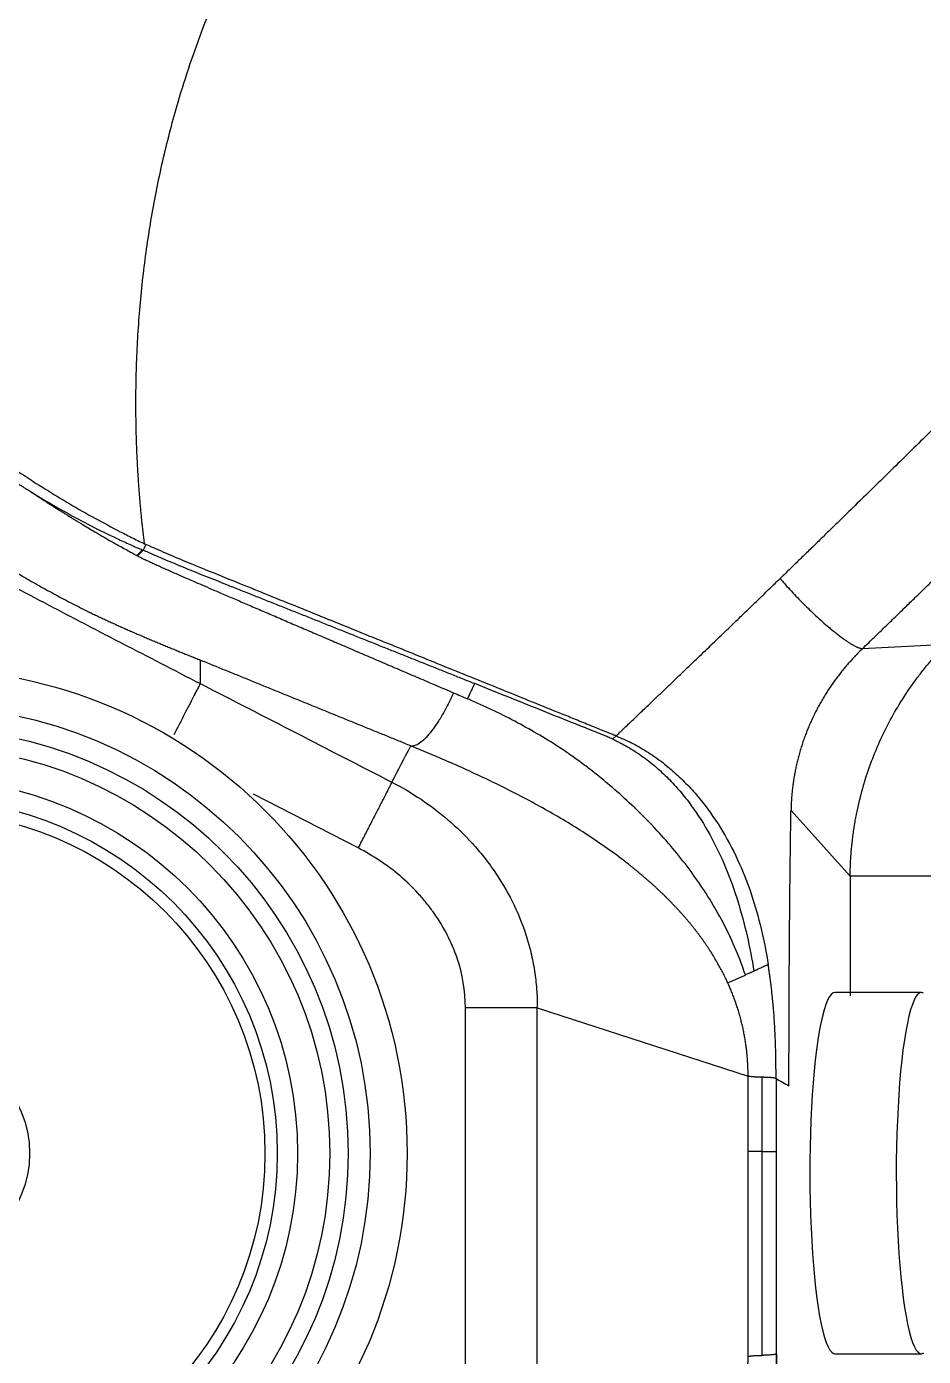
# Model space of a CAD drawing. Header units: inches. Extents: x 2 to 86, y -22 to 129.
# Drawn here: x 18.33 to 30.45, y 41.46 to 59.42 of the extents above; entities that cross this region are included whole.
import ezdxf

# ---------------------------------------------------------------- set-up
doc = ezdxf.new("R2010")
doc.units = ezdxf.units.IN
doc.header["$MEASUREMENT"] = 0
for name, color, linetype in [('1', 4, 'Continuous'), ('BDIM_CYAN', 4, 'Continuous'), ('DIM', 3, 'Continuous')]:
    doc.layers.add(name, color=color, linetype=linetype)

# ---------------------------------------------------------------- blocks, each defined once
blk = doc.blocks.new('1276401')
at = {"layer": '1'}
for p, q in [((-0.975, 0.125), (0.975, 0.125)), ((-0.975, -0.125), (0.975, -0.125))]:
    blk.add_line(p, q, dxfattribs=at)
at = {"layer": '1', "linetype": 'Continuous'}
for radius in [6.546, 6.046, 5.75, 4.625]:
    blk.add_circle((0, 0), radius, dxfattribs=at)
at = {"layer": '1', "color": 3, "linetype": 'Continuous'}
for radius in [5.5, 5.065, 4.791]:
    blk.add_circle((0, 0), radius, dxfattribs=at)
at = {"layer": '1'}
blk.add_circle((0, 0), 1.444, dxfattribs=at)
for start, end in [(172.6927, 187.3073), (352.6927, 7.3073)]:
    blk.add_arc((0, 0), 0.983, start, end, dxfattribs=at)
blk = doc.blocks.new('suction fitg')
at = {"layer": 'BDIM_CYAN'}
for p, q in [((-90.098, 53.549), (-91.267, 53.549)), ((-91.267, 48.669), (-90.098, 48.669))]:
    blk.add_line(p, q, dxfattribs=at)
at = {"layer": 'BDIM_CYAN', "flags": 128}
for points in [[(-91.267, 53.549), (-91.288, 53.544), (-91.314, 53.525), (-91.339, 53.493), (-91.364, 53.446), (-91.388, 53.387), (-91.411, 53.314), (-91.434, 53.229), (-91.456, 53.132), (-91.477, 53.023), (-91.496, 52.903), (-91.514, 52.772), (-91.531, 52.633), (-91.546, 52.484), (-91.56, 52.328), (-91.572, 52.164), (-91.582, 51.995), (-91.59, 51.821), (-91.597, 51.642), (-91.602, 51.46), (-91.604, 51.277), (-91.605, 51.092), (-91.604, 50.908), (-91.601, 50.724), (-91.596, 50.543), (-91.589, 50.365), (-91.58, 50.192), (-91.57, 50.023), (-91.557, 49.861), (-91.544, 49.706), (-91.528, 49.559), (-91.511, 49.421), (-91.493, 49.293), (-91.473, 49.175), (-91.452, 49.068), (-91.43, 48.972), (-91.407, 48.889), (-91.384, 48.819), (-91.359, 48.762), (-91.334, 48.718), (-91.309, 48.688), (-91.284, 48.672), (-91.267, 48.669)], [(-90.068, 53.539), (-90.094, 53.549), (-90.12, 53.544), (-90.145, 53.525), (-90.17, 53.493), (-90.195, 53.446), (-90.219, 53.387), (-90.243, 53.314), (-90.266, 53.229), (-90.287, 53.132), (-90.308, 53.023), (-90.327, 52.903), (-90.346, 52.772), (-90.362, 52.633), (-90.378, 52.484), (-90.391, 52.328), (-90.403, 52.164), (-90.413, 51.995), (-90.422, 51.821), (-90.428, 51.642), (-90.433, 51.46), (-90.436, 51.277), (-90.436, 51.092), (-90.435, 50.908), (-90.432, 50.724), (-90.427, 50.543), (-90.42, 50.365), (-90.412, 50.192), (-90.401, 50.023), (-90.389, 49.861), (-90.375, 49.706), (-90.359, 49.559), (-90.342, 49.421), (-90.324, 49.293), (-90.304, 49.175), (-90.284, 49.068), (-90.262, 48.972), (-90.239, 48.889), (-90.215, 48.819), (-90.191, 48.762), (-90.166, 48.718), (-90.141, 48.688), (-90.115, 48.672), (-90.089, 48.669), (-90.064, 48.681)]]:
    blk.add_lwpolyline(points, dxfattribs=at)
blk = doc.blocks.new('2026 RHYTHM')
at = {"layer": 'BDIM_CYAN', "color": 3}
for p, q in [((17.523, 51.371), (17.447, 51.295)), ((17.533, 51.366), (17.456, 51.29)), ((27.258, 50.038), (28.388, 50.098)), ((18.304, 49.882), (18.304, 49.565)), ((20.438, 47.345), (19.022, 48.072)), ((27.089, 46.963), (26.29, 47.851)), ((28.81, 46.963), (27.089, 46.963)), ((27.089, 46.963), (27.089, 45.349)), ((22.859, 45.186), (21.888, 45.186)), ((22.859, 39.552), (22.859, 45.186)), ((22.859, 45.186), (25.709, 44.262)), ((25.709, 43.243), (25.709, 44.262)), ((25.896, 44.247), (25.896, 43.243)), ((26.087, 44.231), (26.087, 43.243)), ((25.709, 40.476), (25.709, 43.243)), ((25.896, 43.243), (25.896, 40.491)), ((26.087, 40.507), (26.097, 40.513))]:
    blk.add_line(p, q, dxfattribs=at)
at = {"layer": 'BDIM_CYAN', "color": 3, "flags": 128}
for points in [[(21.888, 39.552), (21.888, 43.186), (21.888, 45.186)], [(25.896, 43.243), (25.863, 43.243), (25.832, 43.243), (25.803, 43.243), (25.777, 43.243), (25.754, 43.243), (25.735, 43.243), (25.72, 43.243), (25.709, 43.243)], [(25.896, 43.243), (25.932, 43.243), (25.966, 43.243), (25.997, 43.243), (26.024, 43.243), (26.047, 43.243), (26.066, 43.243), (26.079, 43.243), (26.087, 43.243)], [(26.087, 43.243), (26.087, 42.243), (26.087, 40.507)]]:
    blk.add_lwpolyline(points, dxfattribs=at)
at = {"layer": 'BDIM_CYAN', "color": 3}
blk.add_arc((95.847, 166.974), 141.182, 240.38883, 240.47043, dxfattribs=at)
for points, knots in [([(17.551, 51.453), (17.548, 51.478), (17.542, 51.529), (17.533, 51.606), (17.524, 51.683), (17.516, 51.76), (17.508, 51.838), (17.501, 51.915), (17.494, 51.992), (17.487, 52.07), (17.481, 52.147), (17.475, 52.225), (17.47, 52.302), (17.465, 52.38), (17.46, 52.458), (17.456, 52.536), (17.452, 52.614), (17.448, 52.693), (17.445, 52.771), (17.439, 52.95), (17.433, 53.229), (17.435, 53.61), (17.446, 53.99), (17.474, 54.503), (17.534, 55.145), (17.647, 55.913), (17.801, 56.672), (18.022, 57.512), (18.329, 58.426), (18.746, 59.399), (19.245, 60.339), (19.823, 61.239), (20.48, 62.091), (21.208, 62.883), (22.001, 63.611), (22.853, 64.267), (23.753, 64.843), (24.693, 65.34), (25.666, 65.756), (26.579, 66.062), (27.419, 66.282), (28.177, 66.436), (28.944, 66.549), (29.584, 66.608), (30.096, 66.635), (30.476, 66.646), (30.856, 66.648), (31.158, 66.641), (31.382, 66.633), (31.527, 66.626), (31.672, 66.618), (31.817, 66.608), (31.962, 66.598), (32.106, 66.585), (32.249, 66.572), (32.393, 66.557), (32.536, 66.541), (32.631, 66.529), (32.678, 66.523)], [0, 0, 0, 0, 0.0032494, 0.006499, 0.0097486, 0.0129986, 0.0162489, 0.0194996, 0.022751, 0.0260029, 0.0292557, 0.0325092, 0.0357637, 0.0390193, 0.0422759, 0.0455338, 0.048793, 0.0520536, 0.0553157, 0.0585793, 0.0743726, 0.0901293, 0.1058604, 0.121576, 0.1535039, 0.1850831, 0.2163964, 0.2475293, 0.2899007, 0.3317842, 0.3734111, 0.4154849, 0.4573293, 0.4992361, 0.5411283, 0.582964, 0.6250169, 0.6665921, 0.7084283, 0.7507827, 0.7818778, 0.8131559, 0.8446908, 0.8765707, 0.8922466, 0.9079491, 0.9236881, 0.9394737, 0.9455525, 0.9516237, 0.9576881, 0.9637462, 0.9697988, 0.9758463, 0.9818896, 0.9879292, 0.9939658, 1, 1, 1, 1]), ([(33.317, 58.167), (33.291, 58.14), (33.238, 58.086), (33.159, 58.004), (33.08, 57.922), (33.001, 57.84), (32.922, 57.758), (32.842, 57.676), (32.762, 57.594), (32.682, 57.511), (32.602, 57.429), (32.522, 57.347), (32.4, 57.222), (32.226, 57.043), (32.03, 56.842), (31.852, 56.661), (31.704, 56.509), (31.575, 56.379), (31.461, 56.263), (31.357, 56.157), (31.238, 56.036), (31.076, 55.871), (30.882, 55.675), (30.572, 55.362), (30.201, 54.987), (29.824, 54.61), (29.571, 54.357), (29.439, 54.225), (29.364, 54.15), (29.253, 54.039), (29.083, 53.87), (28.794, 53.583), (28.415, 53.207), (28.041, 52.838), (27.727, 52.529), (27.501, 52.307), (27.271, 52.083), (27.069, 51.886), (26.896, 51.716), (26.751, 51.576), (26.615, 51.443), (26.486, 51.318), (26.364, 51.2), (26.251, 51.09), (26.178, 51.019), (26.142, 50.985)], [0, 0, 0, 0, 0.01125, 0.022515, 0.033796, 0.045091, 0.056399, 0.067719, 0.079051, 0.090392, 0.101743, 0.1131, 0.124464, 0.153462, 0.18687, 0.207729, 0.228561, 0.249373, 0.261941, 0.276564, 0.293242, 0.311974, 0.344778, 0.374661, 0.441811, 0.500231, 0.531613, 0.547298, 0.55514, 0.56298, 0.593458, 0.62566, 0.68311, 0.750793, 0.780539, 0.813237, 0.844396, 0.875594, 0.896517, 0.916391, 0.935215, 0.952988, 0.969711, 0.985382, 1, 1, 1, 1]), ([(27.258, 50.038), (27.285, 50.064), (27.338, 50.116), (27.415, 50.19), (27.512, 50.284), (27.628, 50.396), (27.76, 50.524), (27.89, 50.651), (28.019, 50.776), (28.142, 50.895), (28.262, 51.012), (28.383, 51.13), (28.559, 51.303), (28.866, 51.603), (29.377, 52.105), (30.047, 52.768), (30.71, 53.429), (31.288, 54.009), (31.713, 54.438), (32.068, 54.798), (32.397, 55.132), (32.759, 55.502), (33.088, 55.839), (33.341, 56.098), (33.529, 56.292), (33.714, 56.483), (33.871, 56.646), (33.996, 56.774), (34.089, 56.871), (34.177, 56.963), (34.233, 57.021), (34.263, 57.052)], [0, 0, 0, 0, 0.011513, 0.022401, 0.032666, 0.052328, 0.071613, 0.088486, 0.107376, 0.125957, 0.1405, 0.158167, 0.177258, 0.215118, 0.287976, 0.393944, 0.499789, 0.570275, 0.64114, 0.682117, 0.723107, 0.78256, 0.8388, 0.865635, 0.892426, 0.9209, 0.946208, 0.961234, 0.975263, 0.987042, 1, 1, 1, 1]), ([(13.218, 54.799), (13.264, 54.738), (13.364, 54.612), (13.536, 54.41), (13.73, 54.197), (13.944, 53.975), (14.176, 53.748), (14.51, 53.442), (14.967, 53.059), (15.466, 52.686), (15.886, 52.399), (16.209, 52.191), (16.541, 51.99), (16.879, 51.798), (17.165, 51.646), (17.367, 51.543), (17.468, 51.493), (17.515, 51.47), (17.537, 51.459), (17.545, 51.455), (17.55, 51.453), (17.551, 51.453)], [0, 0, 0, 0, 0.0625, 0.125, 0.1875, 0.25, 0.3125, 0.375, 0.5, 0.625, 0.6875, 0.75, 0.8125, 0.875, 0.9375, 0.96875, 0.984375, 0.9921875, 0.9941406, 0.9960938, 0.9967219, 0.9967219, 0.9967219, 0.9967219]), ([(14.586, 53.18), (14.597, 53.172), (14.619, 53.154), (14.651, 53.127), (14.683, 53.101), (14.716, 53.074), (14.749, 53.048), (14.782, 53.022), (14.816, 52.995), (14.849, 52.969), (14.883, 52.943), (14.916, 52.916), (14.95, 52.89), (14.985, 52.864), (15.019, 52.838), (15.054, 52.812), (15.088, 52.786), (15.123, 52.76), (15.158, 52.734), (15.193, 52.708), (15.229, 52.683), (15.264, 52.657), (15.3, 52.631), (15.336, 52.606), (15.372, 52.58), (15.408, 52.555), (15.444, 52.53), (15.481, 52.504), (15.517, 52.479), (15.554, 52.454), (15.591, 52.429), (15.628, 52.404), (15.665, 52.38), (15.702, 52.355), (15.74, 52.33), (15.777, 52.306), (15.815, 52.282), (15.853, 52.257), (15.891, 52.233), (15.929, 52.209), (15.967, 52.185), (15.992, 52.169), (16.005, 52.162)], [0, 0, 0, 0, 0.025, 0.049999, 0.074998, 0.099997, 0.124996, 0.149995, 0.174994, 0.199993, 0.224992, 0.249992, 0.274991, 0.29999, 0.324989, 0.349989, 0.374988, 0.399988, 0.424987, 0.449987, 0.474988, 0.499988, 0.524988, 0.549989, 0.574989, 0.59999, 0.62499, 0.649991, 0.674991, 0.699992, 0.724993, 0.749994, 0.774994, 0.799995, 0.824996, 0.849997, 0.874998, 0.899999, 0.924999, 0.949999, 0.975, 1, 1, 1, 1]), ([(14.269, 52.104), (14.282, 52.095), (14.306, 52.076), (14.344, 52.048), (14.382, 52.02), (14.419, 51.992), (14.457, 51.964), (14.496, 51.936), (14.534, 51.908), (14.573, 51.881), (14.611, 51.853), (14.65, 51.825), (14.69, 51.797), (14.729, 51.769), (14.768, 51.742), (14.808, 51.714), (14.848, 51.687), (14.888, 51.659), (14.928, 51.632), (14.968, 51.604), (15.008, 51.577), (15.049, 51.55), (15.09, 51.523), (15.13, 51.495), (15.171, 51.468), (15.212, 51.441), (15.254, 51.415), (15.295, 51.388), (15.337, 51.361), (15.378, 51.335), (15.42, 51.308), (15.462, 51.282), (15.504, 51.255), (15.546, 51.229), (15.589, 51.203), (15.631, 51.177), (15.673, 51.151), (15.716, 51.126), (15.759, 51.1), (15.802, 51.075), (15.845, 51.049), (15.945, 50.99), (16.104, 50.899), (16.324, 50.778), (16.545, 50.661), (16.714, 50.575), (16.828, 50.519), (16.888, 50.49), (16.928, 50.471), (16.949, 50.462)], [0, 0, 0, 0, 0.015623, 0.031247, 0.046871, 0.062495, 0.078119, 0.093743, 0.109368, 0.124994, 0.140619, 0.156245, 0.171871, 0.187497, 0.203124, 0.21875, 0.234377, 0.250003, 0.265629, 0.281254, 0.29688, 0.312505, 0.32813, 0.343756, 0.359381, 0.375006, 0.390631, 0.406256, 0.421881, 0.437506, 0.453131, 0.468757, 0.484382, 0.500007, 0.515632, 0.531257, 0.546883, 0.562508, 0.578134, 0.593759, 0.609385, 0.625011, 0.703135, 0.781256, 0.859377, 0.937499, 0.958331, 0.979165, 1, 1, 1, 1]), ([(16.005, 52.162), (16.053, 52.132), (16.211, 52.036), (16.484, 51.878), (16.828, 51.694), (17.119, 51.551), (17.325, 51.457), (17.429, 51.411), (17.477, 51.39), (17.5, 51.381), (17.511, 51.376), (17.519, 51.373), (17.523, 51.371), (17.523, 51.371)], [0.7226684, 0.7226684, 0.7226684, 0.7226684, 0.75, 0.8125, 0.875, 0.9375, 0.96875, 0.984375, 0.9921875, 0.9941406, 0.9960938, 0.9980469, 0.9982588, 0.9982588, 0.9982588, 0.9982588]), ([(16.005, 52.162), (16.02, 52.152), (16.049, 52.133), (16.093, 52.104), (16.137, 52.075), (16.181, 52.046), (16.225, 52.018), (16.27, 51.989), (16.314, 51.961), (16.358, 51.933), (16.403, 51.905), (16.447, 51.877), (16.492, 51.849), (16.537, 51.822), (16.581, 51.794), (16.626, 51.767), (16.671, 51.74), (16.755, 51.689), (16.891, 51.608), (17.047, 51.517), (17.179, 51.442), (17.268, 51.393), (17.342, 51.352), (17.4, 51.321), (17.433, 51.302), (17.447, 51.295)], [0, 0, 0, 0, 0.031452, 0.062878, 0.094278, 0.125653, 0.157, 0.188322, 0.219616, 0.250883, 0.282122, 0.313334, 0.344517, 0.375672, 0.406798, 0.437895, 0.468962, 0.500001, 0.613062, 0.749992, 0.821358, 0.882031, 0.93202, 0.971339, 1, 1, 1, 1]), ([(14.096, 51.774), (14.794, 51.399), (15.493, 51.027), (16.369, 50.567), (16.544, 50.475), (16.807, 50.338), (16.894, 50.292), (17.07, 50.201), (17.158, 50.156), (17.597, 49.929), (17.95, 49.747), (18.304, 49.565)], [0, 0, 0, 0, 0.5, 0.5, 0.625, 0.625, 0.6875, 0.6875, 0.75, 0.75, 1, 1, 1, 1]), ([(17.57, 51.444), (17.564, 51.432), (17.557, 51.419), (17.545, 51.393), (17.539, 51.38), (17.533, 51.366)], [0, 0, 0, 0, 0.5, 0.5, 1, 1, 1, 1]), ([(17.551, 51.453), (17.554, 51.451), (17.56, 51.449), (17.566, 51.446), (17.57, 51.444)], [0.996721888, 0.996721888, 0.996721888, 0.996721888, 0.998046875, 1, 1, 1, 1]), ([(23.908, 48.865), (23.89, 48.872), (23.827, 48.898), (23.735, 48.935), (23.626, 48.979), (23.496, 49.031), (23.332, 49.098), (23.073, 49.202), (22.753, 49.332), (22.228, 49.544), (21.576, 49.807), (20.782, 50.129), (19.99, 50.45), (19.326, 50.718), (18.789, 50.935), (18.461, 51.068), (18.216, 51.168), (18.081, 51.224), (17.962, 51.273), (17.844, 51.324), (17.71, 51.382), (17.618, 51.423), (17.57, 51.444)], [0, 0, 0, 0, 0.0087088, 0.03126, 0.0449601, 0.0625127, 0.0948266, 0.1250062, 0.1888219, 0.2500164, 0.3785137, 0.5000025, 0.6261325, 0.749986, 0.8093, 0.8749899, 0.9018693, 0.9227052, 0.9374847, 0.9567104, 0.9775489, 1, 1, 1, 1]), ([(17.447, 51.295), (17.448, 51.294), (17.449, 51.293), (17.452, 51.292), (17.454, 51.291), (17.455, 51.29), (17.456, 51.29)], [0, 0, 0, 0, 0.250325, 0.500114, 0.74137, 1, 1, 1, 1]), ([(17.456, 51.29), (17.461, 51.287), (17.474, 51.281), (17.497, 51.27), (17.527, 51.255), (17.564, 51.238), (17.609, 51.217), (17.662, 51.192), (17.722, 51.165), (17.8, 51.129), (17.895, 51.087), (18.006, 51.037), (18.112, 50.991), (18.219, 50.945), (18.332, 50.896), (18.465, 50.838), (18.62, 50.772), (18.73, 50.725), (18.788, 50.7)], [0, 0, 0, 0, 0.0116827, 0.0289567, 0.0518219, 0.0802783, 0.114325, 0.1539613, 0.199186, 0.2499975, 0.3303593, 0.4136933, 0.5000021, 0.5686945, 0.6530402, 0.7530397, 0.8686928, 1, 1, 1, 1]), ([(22.014, 49.564), (21.986, 49.575), (21.931, 49.596), (21.849, 49.629), (21.767, 49.662), (21.684, 49.695), (21.601, 49.728), (21.519, 49.761), (21.436, 49.794), (21.353, 49.827), (21.27, 49.86), (21.187, 49.893), (21.104, 49.926), (21.021, 49.96), (20.938, 49.993), (20.854, 50.026), (20.771, 50.059), (20.687, 50.093), (20.604, 50.126), (20.52, 50.159), (20.436, 50.193), (20.353, 50.226), (20.269, 50.26), (20.185, 50.293), (20.101, 50.327), (20.017, 50.36), (19.933, 50.394), (19.848, 50.427), (19.764, 50.461), (19.68, 50.495), (19.595, 50.528), (19.511, 50.562), (19.426, 50.596), (19.342, 50.629), (19.257, 50.663), (19.173, 50.697), (19.088, 50.73), (19.003, 50.764), (18.918, 50.798), (18.833, 50.832), (18.748, 50.865), (18.644, 50.907), (18.522, 50.956), (18.38, 51.012), (18.238, 51.069), (18.096, 51.127), (17.955, 51.185), (17.814, 51.244), (17.673, 51.304), (17.58, 51.346), (17.533, 51.366)], [0, 0, 0, 0, 0.01875, 0.037499, 0.056248, 0.074996, 0.093744, 0.112492, 0.13124, 0.149988, 0.168736, 0.187483, 0.206231, 0.224979, 0.243727, 0.262475, 0.281223, 0.299971, 0.31872, 0.337469, 0.356218, 0.374968, 0.393717, 0.412468, 0.431218, 0.449969, 0.46872, 0.487471, 0.506223, 0.524976, 0.543728, 0.562481, 0.581233, 0.599986, 0.618738, 0.637491, 0.656242, 0.674994, 0.693745, 0.712495, 0.731245, 0.749994, 0.781241, 0.812487, 0.843733, 0.874979, 0.906227, 0.937479, 0.968735, 1, 1, 1, 1]), ([(23.924, 48.858), (23.927, 48.861), (23.931, 48.865), (23.94, 48.873), (23.953, 48.885), (23.976, 48.907), (24.006, 48.936), (24.051, 48.978), (24.108, 49.033), (24.198, 49.118), (24.312, 49.227), (24.44, 49.349), (24.56, 49.463), (24.669, 49.568), (24.78, 49.675), (24.893, 49.782), (25.002, 49.887), (25.107, 49.987), (25.205, 50.081), (25.301, 50.173), (25.393, 50.262), (25.483, 50.348), (25.587, 50.449), (25.711, 50.568), (25.856, 50.708), (26.001, 50.848), (26.097, 50.94), (26.142, 50.984)], [0, 0, 0, 0, 0.003034, 0.006071, 0.01122, 0.021421, 0.036687, 0.052163, 0.08258, 0.113812, 0.174274, 0.237771, 0.286873, 0.336499, 0.386597, 0.437173, 0.488336, 0.534271, 0.578743, 0.621803, 0.663467, 0.703693, 0.742416, 0.804996, 0.87077, 0.938596, 1, 1, 1, 1]), ([(26.142, 50.984), (26.143, 50.984), (26.144, 50.982), (26.148, 50.978), (26.153, 50.972), (26.16, 50.963), (26.169, 50.953), (26.187, 50.932), (26.228, 50.886), (26.293, 50.814), (26.375, 50.727), (26.457, 50.643), (26.541, 50.561), (26.626, 50.48), (26.714, 50.401), (26.78, 50.343), (26.824, 50.306), (26.848, 50.286), (26.872, 50.267), (26.895, 50.249), (26.917, 50.231), (26.939, 50.214), (26.961, 50.197), (26.982, 50.182), (27.003, 50.167), (27.024, 50.152), (27.043, 50.139), (27.063, 50.126), (27.081, 50.114), (27.099, 50.103), (27.117, 50.092), (27.133, 50.083), (27.149, 50.074), (27.165, 50.066), (27.179, 50.059), (27.193, 50.053), (27.206, 50.048), (27.218, 50.044), (27.229, 50.041), (27.24, 50.039), (27.249, 50.038), (27.255, 50.038), (27.258, 50.038)], [0, 0, 0, 0, 0.00127, 0.004338, 0.009199, 0.01584, 0.023768, 0.031758, 0.063581, 0.126862, 0.189416, 0.249627, 0.308617, 0.369686, 0.433069, 0.499257, 0.517763, 0.536278, 0.554817, 0.573393, 0.592019, 0.610701, 0.629445, 0.648257, 0.667139, 0.686092, 0.705114, 0.724207, 0.743368, 0.762598, 0.781898, 0.801272, 0.820723, 0.840255, 0.859872, 0.879578, 0.899378, 0.919276, 0.939279, 0.959395, 0.979632, 1, 1, 1, 1]), ([(18.788, 50.7), (18.818, 50.687), (18.877, 50.661), (18.967, 50.623), (19.058, 50.584), (19.151, 50.544), (19.244, 50.504), (19.339, 50.463), (19.436, 50.422), (19.533, 50.38), (19.631, 50.338), (19.731, 50.295), (19.832, 50.252), (19.934, 50.208), (20.038, 50.164), (20.143, 50.119), (20.248, 50.074), (20.355, 50.028), (20.463, 49.981), (20.573, 49.935), (20.683, 49.887), (20.795, 49.839), (20.908, 49.791), (21.021, 49.742), (21.136, 49.693), (21.253, 49.643), (21.37, 49.593), (21.488, 49.543), (21.608, 49.492), (21.688, 49.457), (21.728, 49.44)], [0, 0, 0, 0, 0.029772, 0.059983, 0.090635, 0.121727, 0.153258, 0.185231, 0.217643, 0.250496, 0.283788, 0.317521, 0.351695, 0.386308, 0.421361, 0.456855, 0.492789, 0.529163, 0.565978, 0.603232, 0.640927, 0.679062, 0.717638, 0.756654, 0.79611, 0.836007, 0.876345, 0.917123, 0.958341, 1, 1, 1, 1]), ([(16.949, 50.462), (16.969, 50.452), (17.009, 50.433), (17.07, 50.405), (17.131, 50.377), (17.192, 50.349), (17.254, 50.322), (17.315, 50.295), (17.377, 50.268), (17.438, 50.241), (17.5, 50.215), (17.561, 50.188), (17.623, 50.162), (17.685, 50.136), (17.747, 50.111), (17.809, 50.085), (17.87, 50.059), (17.932, 50.034), (17.994, 50.009), (18.056, 49.983), (18.118, 49.958), (18.18, 49.933), (18.242, 49.908), (18.283, 49.891), (18.304, 49.882)], [0, 0, 0, 0, 0.045436, 0.090874, 0.136316, 0.181761, 0.227208, 0.272658, 0.318109, 0.363563, 0.409019, 0.454477, 0.499937, 0.545398, 0.590859, 0.636321, 0.681783, 0.727245, 0.772706, 0.818167, 0.863627, 0.909087, 0.954544, 1, 1, 1, 1]), ([(27.258, 50.038), (27.249, 50.03), (27.232, 50.014), (27.207, 49.989), (27.183, 49.964), (27.158, 49.938), (27.134, 49.913), (27.11, 49.887), (27.087, 49.861), (27.064, 49.835), (27.041, 49.808), (27.018, 49.781), (26.995, 49.754), (26.973, 49.727), (26.952, 49.699), (26.93, 49.671), (26.909, 49.643), (26.888, 49.615), (26.867, 49.587), (26.847, 49.558), (26.827, 49.529), (26.807, 49.5), (26.788, 49.47), (26.769, 49.441), (26.75, 49.411), (26.732, 49.381), (26.714, 49.351), (26.696, 49.32), (26.679, 49.29), (26.662, 49.259), (26.645, 49.228), (26.629, 49.197), (26.613, 49.166), (26.598, 49.134), (26.582, 49.102), (26.568, 49.07), (26.553, 49.038), (26.539, 49.006), (26.525, 48.974), (26.512, 48.941), (26.499, 48.909), (26.486, 48.876), (26.474, 48.843), (26.462, 48.81), (26.45, 48.776), (26.439, 48.743), (26.429, 48.709), (26.418, 48.676), (26.408, 48.642), (26.399, 48.608), (26.39, 48.574), (26.381, 48.54), (26.372, 48.506), (26.364, 48.472), (26.355, 48.427), (26.343, 48.373), (26.332, 48.309), (26.321, 48.244), (26.313, 48.179), (26.305, 48.114), (26.299, 48.048), (26.294, 47.983), (26.291, 47.917), (26.29, 47.873), (26.29, 47.851)], [0, 0, 0, 0, 0.014328, 0.028657, 0.042986, 0.057316, 0.071646, 0.085976, 0.100307, 0.114638, 0.128969, 0.1433, 0.15763, 0.171961, 0.186292, 0.200623, 0.214953, 0.229284, 0.243614, 0.257944, 0.272275, 0.286605, 0.300935, 0.315265, 0.329595, 0.343926, 0.358256, 0.372586, 0.386916, 0.401246, 0.415576, 0.429905, 0.444235, 0.458565, 0.472895, 0.487225, 0.501555, 0.515885, 0.530215, 0.544544, 0.558874, 0.573204, 0.587534, 0.601865, 0.616195, 0.630525, 0.644855, 0.659186, 0.673516, 0.687846, 0.702176, 0.716506, 0.730836, 0.745165, 0.759494, 0.786214, 0.812934, 0.839653, 0.866373, 0.893094, 0.919817, 0.946542, 0.97327, 1, 1, 1, 1]), ([(27.089, 46.963), (27.089, 46.977), (27.089, 47.005), (27.09, 47.047), (27.092, 47.089), (27.093, 47.131), (27.096, 47.173), (27.098, 47.215), (27.101, 47.257), (27.104, 47.299), (27.108, 47.341), (27.112, 47.383), (27.117, 47.424), (27.122, 47.466), (27.127, 47.508), (27.132, 47.549), (27.139, 47.59), (27.145, 47.632), (27.152, 47.673), (27.159, 47.714), (27.166, 47.755), (27.174, 47.797), (27.183, 47.838), (27.191, 47.879), (27.2, 47.919), (27.21, 47.96), (27.22, 48.001), (27.23, 48.042), (27.24, 48.082), (27.251, 48.123), (27.263, 48.163), (27.274, 48.204), (27.314, 48.335), (27.39, 48.555), (27.518, 48.855), (27.667, 49.145), (27.794, 49.352), (27.884, 49.486), (27.929, 49.55), (27.975, 49.615), (28.023, 49.678), (28.072, 49.741), (28.122, 49.803), (28.173, 49.864), (28.225, 49.924), (28.278, 49.983), (28.332, 50.041), (28.369, 50.079), (28.388, 50.098)], [0, 0, 0, 0, 0.012188, 0.024357, 0.03651, 0.048646, 0.060767, 0.072875, 0.08497, 0.097053, 0.109126, 0.12119, 0.133245, 0.145294, 0.157337, 0.169374, 0.181408, 0.193438, 0.205467, 0.217494, 0.229521, 0.241549, 0.253579, 0.265612, 0.27765, 0.289693, 0.301743, 0.313801, 0.325868, 0.337946, 0.350037, 0.362141, 0.374259, 0.468445, 0.5622, 0.655401, 0.748729, 0.77145, 0.794211, 0.817006, 0.83983, 0.862675, 0.885535, 0.908408, 0.931291, 0.954185, 0.977088, 1, 1, 1, 1]), ([(21.15, 48.723), (21.123, 48.734), (21.07, 48.756), (20.99, 48.789), (20.91, 48.821), (20.829, 48.854), (20.749, 48.887), (20.668, 48.919), (20.588, 48.952), (20.507, 48.985), (20.426, 49.018), (20.346, 49.051), (20.265, 49.084), (20.184, 49.117), (20.103, 49.15), (20.021, 49.183), (19.94, 49.216), (19.859, 49.249), (19.778, 49.282), (19.696, 49.315), (19.615, 49.348), (19.533, 49.382), (19.451, 49.415), (19.37, 49.448), (19.288, 49.481), (19.206, 49.515), (19.125, 49.548), (19.043, 49.581), (18.961, 49.615), (18.879, 49.648), (18.797, 49.681), (18.715, 49.715), (18.632, 49.748), (18.55, 49.782), (18.468, 49.815), (18.386, 49.849), (18.331, 49.871), (18.304, 49.882)], [0, 0, 0, 0, 0.02857, 0.05714, 0.08571, 0.11428, 0.142851, 0.171421, 0.199992, 0.228563, 0.257135, 0.285707, 0.314279, 0.342851, 0.371423, 0.399996, 0.428568, 0.457141, 0.485713, 0.514285, 0.542857, 0.571428, 0.6, 0.628571, 0.657143, 0.685714, 0.714285, 0.742856, 0.771428, 0.799999, 0.828571, 0.857142, 0.885714, 0.914285, 0.942857, 0.971428, 1, 1, 1, 1]), ([(18.304, 49.565), (18.301, 49.561), (18.297, 49.552), (18.268, 49.497), (18.225, 49.413), (18.168, 49.302), (18.099, 49.167), (18.025, 49.023), (17.973, 48.921), (17.949, 48.875)], [0, 0, 0, 0, 0.146428, 0.292857, 0.439285, 0.585713, 0.732141, 0.87857, 1, 1, 1, 1]), ([(18.304, 49.565), (18.735, 49.343), (19.167, 49.121), (20.031, 48.677), (20.462, 48.456), (20.894, 48.234)], [0, 0, 0, 0, 0.5, 0.5, 1, 1, 1, 1]), ([(21.728, 49.44), (21.716, 49.414), (21.692, 49.361), (21.641, 49.259), (21.576, 49.138), (21.495, 49.01), (21.415, 48.901), (21.338, 48.815), (21.267, 48.755), (21.203, 48.722), (21.166, 48.72), (21.15, 48.723)], [0, 0, 0, 0, 0.0625, 0.125, 0.25, 0.375, 0.5, 0.625, 0.75, 0.875, 1, 1, 1, 1]), ([(21.728, 49.44), (21.759, 49.427), (21.823, 49.399), (21.886, 49.372), (21.918, 49.359)], [0, 0, 0, 0, 0.5, 1, 1, 1, 1]), ([(23.755, 48.868), (23.683, 48.897), (23.612, 48.926), (23.468, 48.983), (23.396, 49.012), (23.18, 49.098), (23.035, 49.156), (22.6, 49.33), (22.307, 49.447), (22.014, 49.564)], [0, 0, 0, 0, 0.125, 0.125, 0.25, 0.25, 0.5, 0.5, 1, 1, 1, 1]), ([(25.673, 45.629), (25.635, 45.744), (25.549, 45.97), (25.395, 46.299), (25.218, 46.615), (25.02, 46.918), (24.804, 47.206), (24.573, 47.48), (24.329, 47.741), (24.073, 47.987), (23.853, 48.181), (23.674, 48.328), (23.537, 48.435), (23.399, 48.538), (23.211, 48.669), (22.969, 48.824), (22.671, 48.997), (22.364, 49.156), (22.128, 49.267), (21.978, 49.333), (21.935, 49.352), (21.918, 49.359)], [0, 0, 0, 0, 0.0625, 0.125, 0.1875, 0.25, 0.3125, 0.375, 0.4375, 0.5, 0.5625, 0.59375, 0.625, 0.65625, 0.6875, 0.75, 0.8125, 0.875, 0.9375, 0.953125, 0.9629358, 0.9629358, 0.9629358, 0.9629358]), ([(23.879, 48.815), (23.868, 48.82), (23.847, 48.829), (23.816, 48.843), (23.785, 48.856), (23.765, 48.864), (23.755, 48.868)], [0, 0, 0, 0, 0.2616218, 0.5155073, 0.7616367, 1, 1, 1, 1]), ([(25.435, 45.522), (25.43, 45.533), (25.42, 45.555), (25.404, 45.588), (25.388, 45.621), (25.372, 45.653), (25.355, 45.686), (25.338, 45.718), (25.32, 45.75), (25.303, 45.781), (25.284, 45.813), (25.266, 45.844), (25.247, 45.876), (25.228, 45.907), (25.209, 45.937), (25.189, 45.968), (25.169, 45.998), (25.149, 46.029), (25.128, 46.059), (25.107, 46.088), (25.086, 46.118), (25.064, 46.147), (25.043, 46.177), (25.021, 46.206), (24.998, 46.234), (24.976, 46.263), (24.953, 46.292), (24.93, 46.32), (24.907, 46.348), (24.884, 46.376), (24.86, 46.403), (24.836, 46.431), (24.812, 46.458), (24.787, 46.485), (24.763, 46.512), (24.738, 46.538), (24.713, 46.565), (24.688, 46.591), (24.663, 46.617), (24.637, 46.643), (24.611, 46.669), (24.586, 46.694), (24.56, 46.72), (24.533, 46.745), (24.507, 46.77), (24.48, 46.795), (24.454, 46.819), (24.427, 46.844), (24.4, 46.868), (24.372, 46.892), (24.345, 46.916), (24.318, 46.94), (24.29, 46.964), (24.262, 46.987), (24.234, 47.01), (24.206, 47.034), (24.178, 47.057), (24.15, 47.079), (24.122, 47.102), (23.936, 47.249), (23.579, 47.502), (23.037, 47.833), (22.479, 48.13), (22.064, 48.328), (21.802, 48.446), (21.694, 48.494), (21.585, 48.541), (21.476, 48.588), (21.368, 48.634), (21.259, 48.679), (21.186, 48.709), (21.15, 48.723)], [0, 0, 0, 0, 0.006592, 0.013184, 0.019776, 0.026368, 0.03296, 0.039552, 0.046144, 0.052737, 0.059329, 0.065922, 0.072515, 0.079108, 0.0857, 0.092292, 0.098885, 0.105477, 0.11207, 0.118663, 0.125255, 0.131848, 0.138441, 0.145034, 0.151627, 0.15822, 0.164813, 0.171405, 0.177998, 0.18459, 0.191182, 0.197775, 0.204368, 0.210961, 0.217554, 0.224147, 0.23074, 0.237333, 0.243926, 0.250519, 0.257112, 0.263705, 0.270298, 0.276891, 0.283485, 0.290078, 0.296671, 0.303264, 0.309857, 0.31645, 0.323043, 0.329636, 0.336228, 0.342821, 0.349413, 0.356005, 0.362598, 0.36919, 0.375783, 0.382375, 0.498155, 0.613956, 0.729762, 0.845566, 0.867629, 0.889694, 0.911757, 0.93382, 0.955882, 0.977942, 1, 1, 1, 1]), ([(23.879, 48.815), (23.896, 48.807), (23.93, 48.791), (23.998, 48.756), (24.114, 48.692), (24.276, 48.589), (24.46, 48.446), (24.632, 48.286), (24.792, 48.112), (24.989, 47.862), (25.204, 47.523), (25.412, 47.085), (25.576, 46.629), (25.701, 46.159), (25.762, 45.841), (25.787, 45.681)], [0, 0, 0, 0, 0.015625, 0.03125, 0.0625, 0.125, 0.1875, 0.25, 0.3125, 0.375, 0.5, 0.625, 0.75, 0.875, 1, 1, 1, 1]), ([(23.925, 48.858), (23.942, 48.851), (23.978, 48.837), (24.048, 48.806), (24.17, 48.748), (24.34, 48.652), (24.534, 48.518), (24.718, 48.366), (24.892, 48.198), (25.107, 47.956), (25.344, 47.623), (25.577, 47.188), (25.759, 46.728), (25.893, 46.253), (25.956, 45.93), (25.981, 45.768)], [0, 0, 0, 0, 0.015625, 0.03125, 0.0625, 0.125, 0.1875, 0.25, 0.3125, 0.375, 0.5, 0.625, 0.75, 0.875, 1, 1, 1, 1]), ([(20.894, 48.234), (20.893, 48.231), (20.889, 48.224), (20.875, 48.197), (20.866, 48.179), (20.842, 48.132), (20.827, 48.104), (20.794, 48.038), (20.775, 48.001), (20.733, 47.919), (20.71, 47.875), (20.661, 47.779), (20.635, 47.729), (20.581, 47.624), (20.553, 47.569), (20.496, 47.458), (20.467, 47.402), (20.438, 47.345)], [0, 0, 0, 0, 0.125, 0.125, 0.25, 0.25, 0.375, 0.375, 0.5, 0.5, 0.625, 0.625, 0.75, 0.75, 0.875, 0.875, 1, 1, 1, 1]), ([(20.894, 48.234), (21.031, 48.164), (21.162, 48.086), (21.415, 47.917), (21.536, 47.825), (21.768, 47.626), (21.879, 47.519), (22.01, 47.374), (22.036, 47.344), (22.087, 47.285), (22.112, 47.254), (22.185, 47.162), (22.232, 47.099), (22.366, 46.905), (22.447, 46.769), (22.591, 46.483), (22.654, 46.332), (22.732, 46.093), (22.754, 46.013), (22.793, 45.85), (22.809, 45.768), (22.835, 45.603), (22.844, 45.52), (22.857, 45.353), (22.86, 45.27), (22.859, 45.186)], [0, 0, 0, 0, 0.125, 0.125, 0.25, 0.25, 0.375, 0.375, 0.40625, 0.40625, 0.4375, 0.4375, 0.5, 0.5, 0.625, 0.625, 0.75, 0.75, 0.8125, 0.8125, 0.875, 0.875, 0.9375, 0.9375, 1, 1, 1, 1]), ([(26.262, 44.131), (26.262, 44.168), (26.262, 44.246), (26.262, 44.376), (26.262, 44.521), (26.263, 44.677), (26.263, 44.832), (26.263, 44.964), (26.264, 45.072), (26.264, 45.201), (26.265, 45.375), (26.266, 45.59), (26.267, 45.797), (26.269, 46.031), (26.27, 46.274), (26.273, 46.52), (26.275, 46.728), (26.277, 46.985), (26.28, 47.222), (26.283, 47.444), (26.285, 47.572), (26.287, 47.682), (26.288, 47.769), (26.289, 47.825), (26.29, 47.851)], [0, 0, 0, 0, 0.029808, 0.0625642, 0.1044602, 0.1464108, 0.1879149, 0.2291725, 0.2526686, 0.2750566, 0.3332926, 0.39299, 0.4477566, 0.5000003, 0.5820798, 0.643632, 0.6979318, 0.750011, 0.8506843, 0.8897054, 0.9294026, 0.9548976, 0.9784299, 1, 1, 1, 1]), ([(21.888, 45.186), (21.888, 45.415), (21.851, 45.639), (21.739, 45.967), (21.694, 46.072), (21.59, 46.274), (21.531, 46.37), (21.433, 46.509), (21.399, 46.555), (21.345, 46.621), (21.327, 46.643), (21.289, 46.687), (21.27, 46.708), (21.173, 46.814), (21.091, 46.893), (20.918, 47.04), (20.828, 47.108), (20.639, 47.235), (20.541, 47.292), (20.438, 47.345)], [0, 0, 0, 0, 0.25, 0.25, 0.375, 0.375, 0.5, 0.5, 0.5625, 0.5625, 0.59375, 0.59375, 0.625, 0.625, 0.75, 0.75, 0.875, 0.875, 1, 1, 1, 1]), ([(25.435, 45.522), (25.438, 45.523), (25.445, 45.526), (25.463, 45.534), (25.486, 45.544), (25.514, 45.557), (25.548, 45.572), (25.587, 45.59), (25.623, 45.606), (25.651, 45.619), (25.666, 45.625), (25.673, 45.629)], [0, 0, 0, 0, 0.125, 0.25, 0.375, 0.5, 0.625, 0.75, 0.875, 0.9375, 1, 1, 1, 1]), ([(25.787, 45.681), (25.781, 45.678), (25.768, 45.672), (25.751, 45.664), (25.738, 45.658), (25.726, 45.653), (25.713, 45.647), (25.695, 45.639), (25.681, 45.632), (25.673, 45.629)], [0, 0, 0, 0, 0.180448, 0.329519, 0.445144, 0.527152, 0.635524, 0.793899, 1, 1, 1, 1]), ([(25.981, 45.768), (25.981, 45.768), (25.979, 45.767), (25.976, 45.766), (25.974, 45.765), (25.97, 45.763), (25.966, 45.762), (25.962, 45.76), (25.958, 45.758), (25.949, 45.754), (25.933, 45.747), (25.908, 45.736), (25.881, 45.723), (25.858, 45.713), (25.841, 45.705), (25.83, 45.7), (25.817, 45.694), (25.803, 45.688), (25.793, 45.683), (25.787, 45.681)], [0, 0, 0, 0, 0.0286032, 0.057853, 0.0878314, 0.118612, 0.1502439, 0.1827437, 0.2160711, 0.2501743, 0.375066, 0.5000729, 0.6283974, 0.7499267, 0.7875405, 0.8313632, 0.8813055, 0.9373182, 1, 1, 1, 1]), ([(26.087, 44.231), (26.087, 44.258), (26.087, 44.328), (26.086, 44.457), (26.083, 44.644), (26.075, 44.831), (26.066, 44.996), (26.058, 45.109), (26.05, 45.21), (26.041, 45.301), (26.033, 45.383), (26.024, 45.458), (26.016, 45.527), (26.007, 45.592), (25.999, 45.654), (25.99, 45.712), (25.984, 45.75), (25.981, 45.768)], [0, 0, 0, 0, 0.053107, 0.136175, 0.250042, 0.417751, 0.50002, 0.571668, 0.637261, 0.696714, 0.750026, 0.797702, 0.842959, 0.885781, 0.926238, 0.964348, 1, 1, 1, 1]), ([(25.709, 44.262), (25.709, 44.273), (25.709, 44.294), (25.709, 44.327), (25.708, 44.359), (25.707, 44.392), (25.705, 44.424), (25.703, 44.457), (25.701, 44.489), (25.699, 44.521), (25.696, 44.554), (25.692, 44.586), (25.689, 44.618), (25.685, 44.651), (25.681, 44.683), (25.676, 44.715), (25.671, 44.747), (25.666, 44.779), (25.66, 44.811), (25.654, 44.843), (25.647, 44.875), (25.641, 44.907), (25.634, 44.939), (25.626, 44.97), (25.618, 45.002), (25.61, 45.033), (25.602, 45.065), (25.593, 45.096), (25.584, 45.127), (25.574, 45.158), (25.565, 45.189), (25.554, 45.22), (25.544, 45.251), (25.533, 45.281), (25.522, 45.312), (25.51, 45.342), (25.499, 45.373), (25.487, 45.403), (25.474, 45.433), (25.461, 45.463), (25.448, 45.493), (25.439, 45.512), (25.435, 45.522)], [0, 0, 0, 0, 0.024992, 0.049985, 0.07498, 0.099975, 0.124972, 0.149969, 0.174966, 0.199964, 0.224962, 0.249961, 0.27496, 0.299959, 0.324959, 0.349961, 0.374962, 0.399965, 0.424968, 0.449972, 0.474976, 0.499979, 0.524983, 0.549987, 0.574991, 0.599994, 0.624997, 0.649999, 0.675, 0.700001, 0.725002, 0.750002, 0.775002, 0.800002, 0.825002, 0.850002, 0.875002, 0.900002, 0.925002, 0.950002, 0.975001, 1, 1, 1, 1]), ([(25.896, 44.247), (25.893, 44.247), (25.886, 44.247), (25.877, 44.248), (25.867, 44.248), (25.857, 44.248), (25.847, 44.249), (25.838, 44.249), (25.828, 44.249), (25.818, 44.25), (25.809, 44.25), (25.799, 44.251), (25.79, 44.252), (25.781, 44.252), (25.773, 44.253), (25.764, 44.254), (25.756, 44.254), (25.749, 44.255), (25.741, 44.256), (25.734, 44.257), (25.728, 44.258), (25.723, 44.259), (25.717, 44.26), (25.713, 44.261), (25.711, 44.261), (25.709, 44.262)], [0, 0, 0, 0, 0.035724, 0.07215, 0.109279, 0.147111, 0.185648, 0.224888, 0.264833, 0.305483, 0.346838, 0.388899, 0.431665, 0.475137, 0.519316, 0.564201, 0.609794, 0.656093, 0.703099, 0.750813, 0.799234, 0.848364, 0.898201, 0.948746, 1, 1, 1, 1]), ([(26.087, 44.231), (26.087, 44.231), (26.086, 44.231), (26.084, 44.232), (26.082, 44.233), (26.08, 44.233), (26.077, 44.234), (26.074, 44.235), (26.071, 44.235), (26.068, 44.236), (26.064, 44.236), (26.06, 44.237), (26.056, 44.238), (26.052, 44.238), (26.047, 44.239), (26.043, 44.239), (26.038, 44.24), (26.033, 44.24), (26.028, 44.241), (26.023, 44.241), (26.018, 44.242), (26.012, 44.242), (26.007, 44.242), (26.001, 44.243), (25.996, 44.243), (25.99, 44.244), (25.984, 44.244), (25.978, 44.244), (25.972, 44.245), (25.966, 44.245), (25.961, 44.245), (25.955, 44.245), (25.949, 44.246), (25.943, 44.246), (25.937, 44.246), (25.931, 44.246), (25.925, 44.246), (25.919, 44.247), (25.913, 44.247), (25.907, 44.247), (25.902, 44.247), (25.898, 44.247), (25.896, 44.247)], [0, 0, 0, 0, 0.030518, 0.060752, 0.090704, 0.120371, 0.149755, 0.178856, 0.207674, 0.236208, 0.264459, 0.292427, 0.320112, 0.347513, 0.374632, 0.401467, 0.42802, 0.454289, 0.480275, 0.505979, 0.5314, 0.556537, 0.581393, 0.605965, 0.630255, 0.654262, 0.677987, 0.701429, 0.724589, 0.747466, 0.770061, 0.792374, 0.814405, 0.836154, 0.857621, 0.878806, 0.899709, 0.92033, 0.94067, 0.960728, 0.980505, 1, 1, 1, 1]), ([(25.401, 39.244), (25.406, 39.254), (25.416, 39.273), (25.431, 39.302), (25.446, 39.331), (25.46, 39.36), (25.474, 39.389), (25.487, 39.419), (25.5, 39.449), (25.513, 39.479), (25.525, 39.509), (25.537, 39.54), (25.549, 39.57), (25.56, 39.601), (25.571, 39.632), (25.582, 39.663), (25.592, 39.695), (25.602, 39.726), (25.611, 39.758), (25.62, 39.79), (25.628, 39.822), (25.636, 39.854), (25.644, 39.886), (25.651, 39.919), (25.658, 39.951), (25.664, 39.984), (25.67, 40.017), (25.677, 40.059), (25.685, 40.11), (25.693, 40.171), (25.699, 40.232), (25.704, 40.293), (25.707, 40.354), (25.709, 40.415), (25.709, 40.456), (25.709, 40.476)], [0, 0, 0, 0, 0.025784, 0.051568, 0.077352, 0.103136, 0.128918, 0.154699, 0.180479, 0.206256, 0.232033, 0.257807, 0.283579, 0.30935, 0.33512, 0.360888, 0.386656, 0.412423, 0.438191, 0.463958, 0.489727, 0.515497, 0.541269, 0.567043, 0.59282, 0.618601, 0.644386, 0.670175, 0.717314, 0.764461, 0.811608, 0.858745, 0.905863, 0.952951, 1, 1, 1, 1]), ([(25.709, 40.476), (25.71, 40.476), (25.712, 40.477), (25.715, 40.478), (25.718, 40.478), (25.721, 40.479), (25.725, 40.48), (25.729, 40.48), (25.733, 40.481), (25.737, 40.482), (25.742, 40.482), (25.747, 40.483), (25.751, 40.483), (25.756, 40.484), (25.761, 40.484), (25.766, 40.485), (25.771, 40.485), (25.78, 40.486), (25.791, 40.487), (25.808, 40.488), (25.824, 40.489), (25.842, 40.489), (25.86, 40.49), (25.878, 40.49), (25.89, 40.491), (25.896, 40.491)], [0, 0, 0, 0, 0.03603, 0.07142, 0.106172, 0.140285, 0.17376, 0.206596, 0.238793, 0.270351, 0.301271, 0.331553, 0.361196, 0.3902, 0.418567, 0.446295, 0.473384, 0.499836, 0.574453, 0.648012, 0.720515, 0.791962, 0.862358, 0.931703, 1, 1, 1, 1]), ([(26.087, 40.507), (26.086, 40.506), (26.081, 40.505), (26.068, 40.502), (26.051, 40.499), (26.029, 40.497), (26.004, 40.495), (25.985, 40.494), (25.973, 40.493), (25.966, 40.493), (25.958, 40.493), (25.95, 40.492), (25.942, 40.492), (25.934, 40.492), (25.923, 40.491), (25.911, 40.491), (25.901, 40.491), (25.897, 40.491), (25.896, 40.491)], [0.478106, 0.478106, 0.478106, 0.478106, 0.540606, 0.603106, 0.665606, 0.728106, 0.790606, 0.8452935, 0.853106, 0.868731, 0.884356, 0.899981, 0.915606, 0.931231, 0.946856, 0.978106, 0.993731, 1, 1, 1, 1]), ([(26.087, 40.507), (26.087, 40.437), (26.087, 40.298), (26.084, 40.089), (26.077, 39.881), (26.065, 39.676), (26.044, 39.473), (26.004, 39.209), (25.958, 39.017), (25.92, 38.892)], [0, 0, 0, 0, 0.1249912, 0.2499912, 0.3749912, 0.4999912, 0.6249912, 0.7499912, 0.9999912, 0.9999912, 0.9999912, 0.9999912]), ([(26.097, 36.279), (26.097, 36.314), (26.097, 36.402), (26.097, 36.536), (26.097, 36.677), (26.097, 36.812), (26.097, 36.96), (26.097, 37.136), (26.097, 37.349), (26.097, 37.596), (26.097, 37.866), (26.097, 38.136), (26.097, 38.403), (26.097, 38.662), (26.097, 38.914), (26.097, 39.177), (26.097, 39.43), (26.097, 39.666), (26.097, 39.843), (26.097, 40.036), (26.097, 40.253), (26.097, 40.43), (26.097, 40.513)], [0, 0, 0, 0, 0.0251728, 0.0625, 0.0950966, 0.125, 0.1580113, 0.1997321, 0.25, 0.308475, 0.375, 0.4413256, 0.5, 0.5635277, 0.625, 0.6788429, 0.75, 0.8042439, 0.8458972, 0.875, 0.9412057, 1, 1, 1, 1])]:
    blk.add_open_spline(points, degree=3, knots=knots, dxfattribs=at)
for points in [[(17.533, 51.366), (17.53, 51.368), (17.526, 51.369), (17.523, 51.371)], [(21.918, 49.359), (21.95, 49.427), (21.982, 49.495), (22.014, 49.564)], [(23.925, 48.858), (23.919, 48.861), (23.913, 48.863), (23.908, 48.865)], [(20.894, 48.234), (20.977, 48.393), (21.063, 48.556), (21.15, 48.723)], [(23.925, 48.858), (23.921, 48.855), (23.913, 48.848), (23.902, 48.837), (23.89, 48.826), (23.883, 48.818), (23.879, 48.815)]]:
    blk.add_open_spline(points, degree=3, dxfattribs=at)
at = {"layer": '1'}
blk.add_blockref('suction fitg', (118.149, -8.156), dxfattribs=at)
at = {"layer": 'DIM'}
blk.add_blockref('1276401', (14.554, 43.219), dxfattribs=at)

msp = doc.modelspace()

# ---------------------------------------------------------------- block references
msp.add_blockref('2026 RHYTHM', (2.373, 0.985))

doc.saveas('drawing.dxf')
